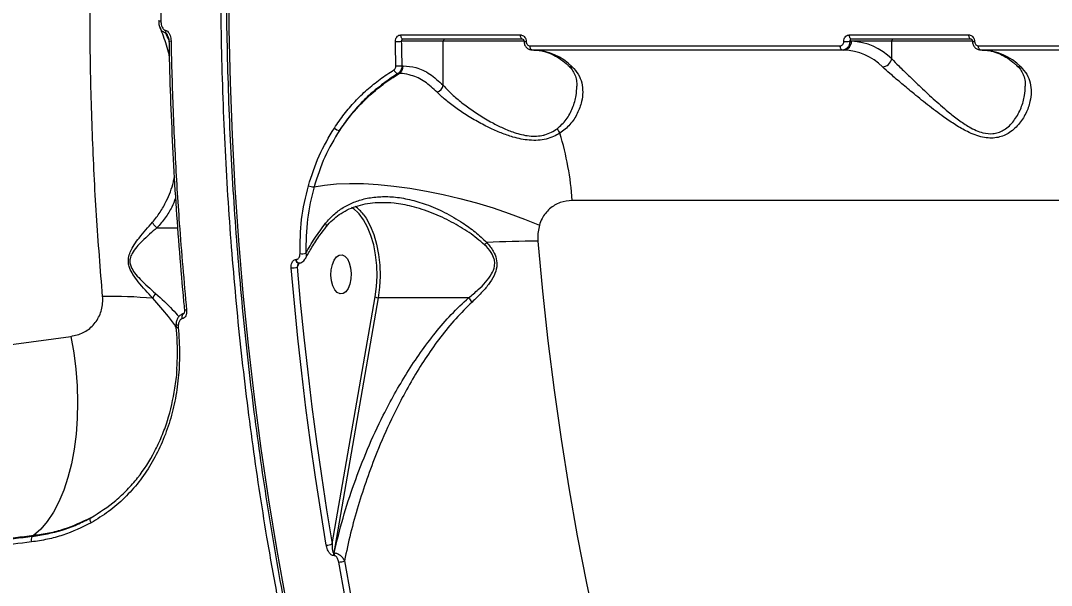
# Model space of a CAD drawing. Header units: millimetres. Extents: x -6521 to 6343, y -6174 to 4868.
# Drawn here: x -3438.6 to -3202.2, y 560.7 to 690.2 of the extents above; entities that cross this region are included whole.
import ezdxf

# ---------------------------------------------------------------- set-up
doc = ezdxf.new("R2010")
doc.units = ezdxf.units.MM
for name, color, linetype in [('DIKOM_ОБЪЕКТ', 7, 'Continuous'), ('DIKOM_РАЗМЕР_ЗОНА', 7, 'Continuous'), ('DIKOM_РАЗМЕР_ОБЪЕКТА', 7, 'Continuous')]:
    doc.layers.add(name, color=color, linetype=linetype)
doc.styles.add('style1', font='arial.ttf', dxfattribs={"width": 0.8})
doc.dimstyles.new('1-50', dxfattribs={"dimtxt": 300, "dimasz": 200, "dimexe": 100, "dimexo": 0, "dimgap": 100, "dimtad": 1, "dimtxsty": 'style1', "dimcen": 200, "dimclrd": 7, "dimclre": 7, "dimclrt": 7, "dimadec": 1, "dimazin": 2, "dimtfac": 1, "dimtmove": 0, "dimatfit": 2, "dimfxl": 0, "dimlwd": 25, "dimlwe": 18, "dimarcsym": 0})

# ---------------------------------------------------------------- blocks, each defined once
blk = doc.blocks.new('*D12')
at = {"layer": 'Defpoints', "color": 0, "transparency": 16777216}
for p in [(918.99, 3251.45), (5268.57, 3251.45), (-3684.78, -1936.75)]:
    blk.add_point(p, dxfattribs=at)
at = {"layer": 'DIKOM_РАЗМЕР_ОБЪЕКТА', "color": 7, "lineweight": 18, "transparency": 16777216}
for p, q in [((918.99, 3251.45), (5368.57, 3251.45)), ((-3684.78, -1936.75), (5368.57, -1936.75))]:
    blk.add_line(p, q, dxfattribs=at)
at = {"layer": 'DIKOM_РАЗМЕР_ОБЪЕКТА', "color": 7, "lineweight": 25, "transparency": 16777216}
blk.add_line((5268.57, -1736.75), (5268.57, 3051.45), dxfattribs=at)
at = {"layer": 'DIKOM_РАЗМЕР_ОБЪЕКТА', "color": 7, "transparency": 16777216}
for points in [[(5235.23, 3051.45), (5301.9, 3051.45), (5268.57, 3251.45)], [(5235.23, -1736.75), (5301.9, -1736.75), (5268.57, -1936.75)]]:
    blk.add_solid(points, dxfattribs=at)
at = {"layer": 'DIKOM_РАЗМЕР_ОБЪЕКТА', "color": 7, "transparency": 16777216, "insert": (5015.39, 711.25), "char_height": 300, "attachment_point": 5, "rotation": 90, "style": 'style1'}
blk.add_mtext('5150', dxfattribs=at)
blk = doc.blocks.new('*D13')
at = {"layer": 'Defpoints', "color": 0, "transparency": 16777216}
for p in [(1683.24, 4867.99), (-4359.52, -3960.36), (6242.61, -3960.36)]:
    blk.add_point(p, dxfattribs=at)
at = {"layer": 'DIKOM_РАЗМЕР_ЗОНА', "color": 7, "lineweight": 18, "transparency": 16777216}
for p, q in [((1683.24, 4867.99), (6342.61, 4867.99)), ((-4359.52, -3960.36), (6342.61, -3960.36))]:
    blk.add_line(p, q, dxfattribs=at)
at = {"layer": 'DIKOM_РАЗМЕР_ЗОНА', "color": 7, "lineweight": 25, "transparency": 16777216}
blk.add_line((6242.61, 4667.99), (6242.61, -3760.36), dxfattribs=at)
at = {"layer": 'DIKOM_РАЗМЕР_ЗОНА', "color": 7, "transparency": 16777216}
for points in [[(6209.28, 4667.99), (6275.95, 4667.99), (6242.61, 4867.99)], [(6209.28, -3760.36), (6275.95, -3760.36), (6242.61, -3960.36)]]:
    blk.add_solid(points, dxfattribs=at)
at = {"layer": 'DIKOM_РАЗМЕР_ЗОНА', "color": 7, "transparency": 16777216, "insert": (5989.44, 630.24), "char_height": 300, "attachment_point": 5, "rotation": 90, "style": 'style1'}
blk.add_mtext('8850', dxfattribs=at)

msp = doc.modelspace()

# ---------------------------------------------------------------- linework, layer by layer
at = {"layer": 'DIKOM_ОБЪЕКТ', "color": 7, "linetype": 'Continuous', "lineweight": 15}
for p, q in [((-3406.913, 690.203), (-3406.911, 690.205)), ((-3351.374, 686.93), (-3323.944, 686.93)), ((-3323.429, 685.964), (-3350.859, 685.964)), ((-3248.513, 686.93), (-3221.084, 686.93)), ((-3220.569, 685.964), (-3247.999, 685.964)), ((-3341.631, 685.464), (-3351.259, 685.464)), ((-3341.631, 675.362), (-3341.631, 685.464)), ((-3323.085, 685.464), (-3341.631, 685.464)), ((-3321.753, 684.424), (-3250.608, 684.424)), ((-3250.093, 683.464), (-3321.238, 683.464)), ((-3249.753, 683.464), (-3250.093, 683.464)), ((-3248.039, 685.464), (-3248.399, 685.464)), ((-3238.771, 685.464), (-3248.039, 685.464)), ((-3238.771, 681.414), (-3238.771, 685.464)), ((-3220.225, 685.464), (-3238.771, 685.464)), ((-3218.893, 684.424), (-3147.748, 684.424)), ((-3147.233, 683.464), (-3218.378, 683.464)), ((-3351.129, 679.851), (-3350.821, 679.851)), ((-3351.761, 678.067), (-3352.045, 678.067)), ((-3355.811, 648.432), (-3356.052, 648.44)), ((-3012.056, 648.962), (-3312.064, 648.962)), ((-3407.301, 642.663), (-3402.575, 642.663)), ((-3375.386, 635.445), (-3375.311, 635.445)), ((-3374.716, 634.633), (-3375.144, 633.651)), ((-3367.119, 570.164), (-3357.278, 626.815)), ((-3356.606, 626.652), (-3366.774, 568.123)), ((-3335.822, 626.652), (-3356.606, 626.652)), ((-3402.431, 620.283), (-3402.423, 619.78)), ((-3435.908, 571.862), (-3435.59, 572.089)), ((-3366.774, 568.123), (-3366.669, 568.123)), ((-3366.669, 567.484), (-3366.774, 567.484))]:
    msp.add_line(p, q, dxfattribs=at)
at = {"layer": 'DIKOM_ОБЪЕКТ', "color": 7, "linetype": 'Continuous', "lineweight": 15, "flags": 128}
for points in [[(-3390.932, 700.462), (-3390.826, 688.275), (-3390.538, 676.098), (-3390.068, 663.944), (-3389.416, 651.82), (-3388.584, 639.739), (-3387.571, 627.71), (-3386.379, 615.742), (-3385.009, 603.847), (-3383.461, 592.034), (-3381.738, 580.314), (-3379.84, 568.695), (-3377.769, 557.188)], [(-3350.859, 685.964), (-3350.957, 685.983), (-3351.052, 686.037), (-3351.139, 686.126), (-3351.217, 686.245), (-3351.281, 686.391), (-3351.329, 686.558), (-3351.361, 686.74), (-3351.374, 686.93)], [(-3323.429, 685.964), (-3323.528, 685.983), (-3323.622, 686.037), (-3323.71, 686.126), (-3323.787, 686.245), (-3323.851, 686.391), (-3323.9, 686.558), (-3323.931, 686.74), (-3323.944, 686.93)], [(-3247.999, 685.964), (-3248.097, 685.983), (-3248.192, 686.037), (-3248.279, 686.126), (-3248.357, 686.245), (-3248.421, 686.391), (-3248.469, 686.558), (-3248.501, 686.74), (-3248.513, 686.93)], [(-3220.569, 685.964), (-3220.668, 685.983), (-3220.762, 686.037), (-3220.85, 686.126), (-3220.927, 686.245), (-3220.991, 686.391), (-3221.04, 686.558), (-3221.071, 686.74), (-3221.084, 686.93)], [(-3352.501, 679.8), (-3352.519, 680.503), (-3352.537, 681.206), (-3352.554, 681.909), (-3352.571, 682.612), (-3352.587, 683.316), (-3352.602, 684.019), (-3352.617, 684.723), (-3352.631, 685.426)], [(-3351.259, 685.464), (-3351.245, 684.762), (-3351.23, 684.061), (-3351.215, 683.359), (-3351.199, 682.657), (-3351.183, 681.956), (-3351.166, 681.254), (-3351.148, 680.553), (-3351.129, 679.851)], [(-3321.238, 683.464), (-3321.336, 683.483), (-3321.43, 683.537), (-3321.518, 683.624), (-3321.595, 683.743), (-3321.659, 683.888), (-3321.708, 684.054), (-3321.739, 684.235), (-3321.753, 684.424)], [(-3250.093, 683.464), (-3250.191, 683.483), (-3250.285, 683.537), (-3250.373, 683.624), (-3250.45, 683.743), (-3250.514, 683.888), (-3250.563, 684.054), (-3250.594, 684.235), (-3250.608, 684.424)], [(-3218.378, 683.464), (-3218.476, 683.483), (-3218.57, 683.537), (-3218.658, 683.624), (-3218.735, 683.743), (-3218.799, 683.888), (-3218.848, 684.054), (-3218.879, 684.235), (-3218.893, 684.424)], [(-3371.285, 652.08), (-3368.855, 652.495), (-3366.14, 652.758), (-3363.166, 652.868), (-3359.962, 652.822), (-3356.562, 652.622), (-3352.998, 652.269), (-3349.304, 651.767), (-3345.519, 651.121), (-3341.678, 650.338), (-3337.821, 649.424), (-3333.985, 648.389), (-3330.208, 647.243), (-3326.527, 645.998), (-3322.978, 644.665), (-3319.597, 643.258)], [(-3361.228, 646.156), (-3362.088, 646.918), (-3362.706, 647.331)], [(-3357.278, 626.815), (-3356.962, 629.183), (-3356.835, 631.617), (-3356.901, 634.06), (-3357.158, 636.455), (-3357.6, 638.746), (-3358.216, 640.879), (-3358.993, 642.805), (-3359.912, 644.479), (-3360.952, 645.86), (-3361.228, 646.156)], [(-3359.987, 645.807), (-3359.323, 644.87), (-3358.375, 643.144), (-3357.574, 641.158), (-3356.938, 638.957), (-3356.482, 636.595), (-3356.217, 634.125), (-3356.149, 631.605), (-3356.28, 629.095), (-3356.606, 626.652)], [(-3319.95, 639.617), (-3318.888, 628.149), (-3317.647, 616.749), (-3316.227, 605.429), (-3314.63, 594.197), (-3312.857, 583.066), (-3310.91, 572.044), (-3308.791, 561.143), (-3306.502, 550.373)], [(-3367.08, 634.255), (-3366.673, 635.262), (-3366.135, 636.005), (-3365.512, 636.424), (-3364.853, 636.485), (-3364.212, 636.183), (-3363.641, 635.542), (-3363.185, 634.615), (-3362.883, 633.477), (-3362.758, 632.219), (-3362.821, 630.944), (-3363.066, 629.755), (-3363.474, 628.748), (-3364.011, 628.005), (-3364.635, 627.586), (-3365.294, 627.525), (-3365.935, 627.827), (-3366.506, 628.468), (-3366.961, 629.395), (-3367.263, 630.533), (-3367.388, 631.791), (-3367.326, 633.066), (-3367.08, 634.255)], [(-3374.878, 634.602), (-3375.016, 634.639), (-3375.15, 634.753), (-3375.262, 634.936), (-3375.343, 635.173), (-3375.386, 635.445)], [(-3374.805, 634.602), (-3374.941, 634.639), (-3375.075, 634.753), (-3375.187, 634.936), (-3375.268, 635.173), (-3375.311, 635.445)], [(-3375.144, 633.651), (-3374.421, 625.593), (-3373.618, 617.563), (-3372.734, 609.566), (-3371.77, 601.603), (-3370.726, 593.678), (-3369.603, 585.795), (-3368.4, 577.956), (-3367.119, 570.164)], [(-3374.863, 634.602), (-3374.871, 634.602), (-3374.878, 634.602)], [(-3368.466, 569.85), (-3369.75, 577.661), (-3370.955, 585.519), (-3372.081, 593.421), (-3373.128, 601.365), (-3374.094, 609.346), (-3374.98, 617.363), (-3375.785, 625.411), (-3376.509, 633.489)], [(-3401.439, 621.844), (-3401.487, 622.124), (-3401.49, 622.396), (-3401.45, 622.639), (-3401.368, 622.834), (-3401.252, 622.963), (-3401.138, 623.013)], [(-3400.509, 623.776), (-3400.669, 623.779), (-3400.802, 623.789), (-3400.905, 623.806), (-3400.973, 623.829), (-3401.004, 623.857), (-3401.005, 623.868)], [(-3402.431, 620.283), (-3402.599, 620.325), (-3402.738, 620.373), (-3402.843, 620.426), (-3402.908, 620.482), (-3402.932, 620.536), (-3402.932, 620.541)], [(-3402.922, 619.875), (-3402.92, 619.892), (-3402.919, 619.893)], [(-3606.46, 562.227), (-3594.064, 568.348), (-3581.577, 574.149), (-3569.003, 579.626), (-3556.351, 584.776), (-3543.627, 589.597), (-3530.838, 594.086), (-3517.992, 598.241), (-3505.094, 602.058), (-3492.154, 605.537), (-3479.176, 608.674), (-3466.169, 611.469), (-3453.14, 613.92), (-3440.096, 616.026), (-3427.044, 617.785)], [(-3427.044, 617.785), (-3426.394, 614.036), (-3425.921, 610.246), (-3425.629, 606.449), (-3425.521, 602.679), (-3425.598, 598.972), (-3425.86, 595.36), (-3426.303, 591.877), (-3426.925, 588.555), (-3427.718, 585.424), (-3428.677, 582.512), (-3429.792, 579.846), (-3431.052, 577.45), (-3432.448, 575.346), (-3433.965, 573.554), (-3435.59, 572.089)], [(-3422.408, 575.018), (-3422.495, 575.189), (-3422.562, 575.364), (-3422.607, 575.538), (-3422.627, 575.703), (-3422.622, 575.854), (-3422.592, 575.985), (-3422.538, 576.091), (-3422.463, 576.169)], [(-3351.446, 502.831), (-3353.506, 510.47), (-3355.485, 518.189), (-3357.382, 525.985), (-3359.196, 533.856), (-3360.926, 541.797), (-3362.572, 549.805), (-3364.133, 557.877), (-3365.608, 566.01)], [(-3364.301, 566.309), (-3362.829, 558.194), (-3361.272, 550.14), (-3359.63, 542.149), (-3357.903, 534.225), (-3356.093, 526.373), (-3354.2, 518.593), (-3352.226, 510.891), (-3350.171, 503.27)]]:
    msp.add_lwpolyline(points, dxfattribs=at)
at = {"layer": 'DIKOM_ОБЪЕКТ', "color": 7, "linetype": 'Continuous', "lineweight": 15}
for centre, radius, start, end in [((-3406.566, 694.031), 3.844, 264.82162, 272.12166), ((-3403.767, 687.765), 1.545, 173.01668, 195.93514), ((-3341.164, 685.497), 0.469, 94.74825, 184.05366), ((-3238.304, 685.497), 0.468, 94.74356, 184.05835), ((-3404.227, 688.023), 2.496, 262.22639, 273.47251), ((-3352.584, 708.379), 22.953, 269.88215, 273.30843), ((-3322.779, 687.916), 2.494, 262.24825, 273.41739), ((-3321.373, 670.351), 13.122, 44.85891, 87.92805), ((-3249.724, 708.374), 22.948, 269.8819, 273.30881), ((-3249.908, 685.332), 1.874, 274.73658, 4.05801), ((-3250.228, 670.351), 13.122, 44.8588, 87.92816), ((-3248.537, 671.695), 13.778, 44.85956, 87.92812), ((-3219.919, 687.916), 2.494, 262.24825, 273.41739), ((-3218.513, 670.351), 13.122, 44.85943, 87.92753), ((-3241.078, 681.977), 2.375, 273.65915, 346.28744), ((-3351.714, 679.327), 1.303, 198.8774, 255.2893), ((-3352.451, 696.741), 16.941, 269.83139, 274.47435), ((-3352.877, 679.794), 2.056, 302.86381, 1.58976), ((-3312.107, 680.92), 1.314, 228.28133, 271.54887), ((-3209.247, 680.92), 1.314, 228.2801, 271.5501), ((-3344.052, 676.089), 2.528, 293.80946, 343.29494), ((-3365.283, 666.908), 1.893, 225.09735, 265.19878), ((-3312.678, 666.283), 2.936, 197.16356, 220.62394), ((-3379.437, 644.501), 67.52, 3.7885, 17.11458), ((-3371.423, 654.784), 2.707, 244.70875, 272.92715), ((-3366.609, 640.746), 8.334, 37.39016, 55.08206), ((-3308.238, 615.603), 33.314, 134.67272, 135.91547), ((-3319.522, 411.816), 227.801, 90.10755, 93.05422), ((-3374.113, 641.537), 4.799, 265.45742, 281.41639), ((-3376.465, 638.958), 5.469, 269.53725, 283.9808), ((-3418.236, 515.007), 111.946, 84.90128, 90.78378), ((-3404.905, 625.211), 3.623, 138.4313, 158.98979), ((-3356.621, 628.063), 1.411, 242.24327, 270.61851), ((-3402.559, 620.428), 0.661, 236.73479, 281.81069), ((-3380.092, 109.782), 464.234, 96.92945, 98.98982), ((-3379.751, 109.841), 465.421, 96.93004, 98.98976), ((-3379.43, 109.786), 465.702, 96.92628, 98.99908), ((-3434.867, 571.067), 1.31, 142.6197, 199.66214), ((-3368.433, 572.76), 2.91, 269.36535, 296.84462), ((-3364.905, 567.803), 1.895, 170.29088, 189.68773), ((-3364.801, 567.803), 1.895, 170.29088, 189.68773), ((-3365.594, 568.954), 2.944, 269.72666, 296.03952)]:
    msp.add_arc(centre, radius, start, end, dxfattribs=at)
for points, knots in [([(-3379.777, 558.757), (-3380.557, 563.079), (-3382.657, 574.721), (-3385.557, 594.027), (-3388.308, 616.691), (-3390.421, 639.842), (-3391.874, 663.413), (-3392.64, 687.33), (-3392.705, 711.068), (-3392.085, 734.549), (-3390.809, 757.704), (-3388.859, 780.908), (-3386.21, 804.083), (-3382.856, 827.145), (-3378.871, 849.587), (-3374.282, 871.345), (-3369.131, 892.375), (-3363.335, 913.018), (-3356.885, 933.184), (-3349.788, 952.79), (-3342.202, 971.405), (-3334.162, 988.988), (-3325.717, 1005.522), (-3316.728, 1021.276), (-3307.203, 1036.16), (-3297.164, 1050.101), (-3286.831, 1062.79), (-3276.248, 1074.216), (-3265.46, 1084.387), (-3254.293, 1093.487), (-3242.763, 1101.367), (-3232.398, 1107.384), (-3225.857, 1110.185), (-3223.334, 1111.265)], [0, 0, 0, 0, 0.0192582, 0.0518831, 0.0845331, 0.117158, 0.1507304, 0.1843303, 0.2179027, 0.2505275, 0.2831775, 0.3158023, 0.3493748, 0.3829746, 0.4165471, 0.4491719, 0.4818219, 0.5144467, 0.5480192, 0.5816189, 0.6151915, 0.6478163, 0.6804662, 0.713091, 0.7466635, 0.7802633, 0.8138357, 0.8464606, 0.8791105, 0.9117353, 0.9453077, 0.9789074, 1, 1, 1, 1]), ([(-3419.767, 626.943), (-3420.267, 633.128), (-3421.267, 645.505), (-3422.183, 664.247), (-3422.668, 683.059), (-3422.679, 702.163), (-3422.197, 721.517), (-3421.202, 741.078), (-3419.706, 760.53), (-3417.65, 780.375), (-3414.983, 800.544), (-3411.665, 820.955), (-3407.739, 841.187), (-3403.192, 861.158), (-3398.024, 880.791), (-3392.354, 899.631), (-3386.216, 917.633), (-3379.651, 934.771), (-3372.545, 951.345), (-3364.899, 967.273), (-3356.726, 982.478), (-3348.214, 996.625), (-3339.392, 1009.65), (-3330.998, 1020.838), (-3325.377, 1027.251), (-3322.909, 1030.068)], [0, 0, 0, 0, 0.0398968, 0.0798414, 0.1197858, 0.1596824, 0.2012152, 0.242802, 0.2843887, 0.3259213, 0.3710794, 0.4162723, 0.4614302, 0.5079073, 0.5544224, 0.6008995, 0.6459082, 0.6909515, 0.7359603, 0.7822822, 0.828642, 0.8749639, 0.9198658, 0.9648022, 1, 1, 1, 1]), ([(-3404.259, 761.249), (-3404.66, 755.382), (-3405.46, 743.648), (-3406.17, 725.9), (-3406.548, 708.071), (-3406.465, 696.15), (-3406.424, 690.19)], [0, 0, 0, 0, 0.2490997, 0.4982, 0.7490997, 1, 1, 1, 1]), ([(-3391.417, 700.463), (-3391.41, 698.443), (-3391.39, 692.583), (-3391.232, 682.888), (-3390.889, 671.389), (-3390.382, 659.913), (-3389.714, 648.468), (-3388.884, 637.063), (-3387.893, 625.706), (-3386.742, 614.406), (-3385.431, 603.172), (-3383.962, 592.011), (-3382.336, 580.933), (-3380.554, 569.945), (-3378.617, 559.056), (-3376.527, 548.273), (-3374.285, 537.606), (-3371.893, 527.062), (-3369.352, 516.649), (-3366.665, 506.375), (-3363.834, 496.247), (-3360.861, 486.273), (-3357.747, 476.461), (-3354.496, 466.818), (-3351.109, 457.351), (-3347.589, 448.068), (-3343.939, 438.974), (-3340.162, 430.078), (-3336.26, 421.386), (-3332.236, 412.904), (-3328.093, 404.639), (-3323.834, 396.597), (-3319.462, 388.784), (-3314.981, 381.206), (-3310.395, 373.869), (-3305.705, 366.778), (-3300.916, 359.938), (-3296.031, 353.355), (-3291.055, 347.035), (-3285.99, 340.98), (-3280.84, 335.197), (-3275.61, 329.69), (-3270.303, 324.462), (-3264.924, 319.519), (-3259.476, 314.863), (-3253.963, 310.499), (-3248.39, 306.429), (-3242.761, 302.659), (-3237.081, 299.184), (-3231.351, 296.031), (-3226.733, 293.693), (-3224.012, 292.516), (-3223.23, 292.178)], [0, 0, 0, 0, 0.010755, 0.031188, 0.0516214, 0.072055, 0.0924886, 0.1129222, 0.1333561, 0.1537901, 0.1742242, 0.1946585, 0.2150932, 0.235528, 0.2559631, 0.2763984, 0.2968344, 0.3172704, 0.3377071, 0.358144, 0.3785813, 0.3990193, 0.4194576, 0.4398966, 0.460336, 0.480776, 0.5012167, 0.5216578, 0.5420995, 0.5625419, 0.5829849, 0.6034284, 0.6238725, 0.644317, 0.6647621, 0.6852075, 0.7056531, 0.7260988, 0.7465445, 0.7669898, 0.7874344, 0.8078781, 0.8283207, 0.8487615, 0.8692004, 0.8896365, 0.9100695, 0.9304986, 0.9509234, 0.9713434, 0.9917581, 1, 1, 1, 1]), ([(-3406.902, 690.203), (-3406.903, 690.097), (-3406.904, 689.633), (-3406.827, 689.075), (-3406.644, 688.681), (-3406.61, 688.608)], [0, 0, 0, 0, 0.1951495, 0.8515315, 1, 1, 1, 1]), ([(-3405.253, 687.341), (-3405.324, 687.355), (-3405.553, 687.399), (-3405.945, 687.599), (-3406.36, 688.002), (-3406.528, 688.396), (-3406.61, 688.588)], [0, 0, 0, 0, 0.1133574, 0.3674321, 0.6900265, 1, 1, 1, 1]), ([(-3406.583, 688.601), (-3406.348, 687.977), (-3405.586, 685.951), (-3404.899, 683.765), (-3404.522, 682.219), (-3404.481, 682.053)], [0, 0, 0, 0, 0.2842083, 0.9232333, 1, 1, 1, 1]), ([(-3406.424, 690.19), (-3406.389, 689.782), (-3406.338, 689.178), (-3406.024, 688.495), (-3405.74, 688.151), (-3405.485, 687.994), (-3405.344, 687.963), (-3405.301, 687.953)], [0, 0, 0, 0, 0.4385532, 0.6486911, 0.8192404, 0.9452093, 1, 1, 1, 1]), ([(-3405.301, 687.953), (-3405.254, 687.943), (-3405.103, 687.908), (-3404.831, 687.736), (-3404.518, 687.355), (-3404.177, 686.614), (-3404.116, 685.96), (-3404.076, 685.531)], [0, 0, 0, 0, 0.0555225, 0.1784036, 0.3495368, 0.5729074, 1, 1, 1, 1]), ([(-3404.597, 685.791), (-3404.599, 685.797), (-3404.816, 686.312), (-3405.036, 686.829), (-3405.253, 687.341)], [0, 0, 0, 0, 0.0111805, 1, 1, 1, 1]), ([(-3404.793, 686.669), (-3404.829, 686.754), (-3404.905, 686.934), (-3405.039, 687.152), (-3405.166, 687.3), (-3405.235, 687.333), (-3405.253, 687.341)], [0, 0, 0, 0, 0.3393401, 0.7189181, 0.9265809, 1, 1, 1, 1]), ([(-3404.789, 686.671), (-3404.785, 686.663), (-3404.717, 686.531), (-3404.61, 686.151), (-3404.586, 685.774), (-3404.571, 685.547)], [0, 0, 0, 0, 0.0243215, 0.4120542, 1, 1, 1, 1]), ([(-3352.631, 685.426), (-3352.627, 685.537), (-3352.617, 685.817), (-3352.47, 686.24), (-3352.187, 686.621), (-3351.806, 686.88), (-3351.518, 686.913), (-3351.374, 686.93)], [0, 0, 0, 0, 0.1418692, 0.356737, 0.5713254, 0.785717, 1, 1, 1, 1]), ([(-3350.859, 685.964), (-3350.907, 685.959), (-3351.002, 685.948), (-3351.126, 685.861), (-3351.216, 685.735), (-3351.26, 685.594), (-3351.259, 685.501), (-3351.259, 685.464)], [0, 0, 0, 0, 0.2140216, 0.4280882, 0.6427516, 0.8578751, 1, 1, 1, 1]), ([(-3323.944, 686.93), (-3323.85, 686.922), (-3323.611, 686.904), (-3323.246, 686.724), (-3322.913, 686.384), (-3322.683, 685.933), (-3322.648, 685.595), (-3322.63, 685.426)], [0, 0, 0, 0, 0.140642, 0.3551061, 0.5698624, 0.7848875, 1, 1, 1, 1]), ([(-3323.403, 685.951), (-3323.386, 685.952), (-3323.358, 685.953), (-3323.256, 685.866), (-3323.179, 685.744), (-3323.126, 685.59), (-3323.11, 685.44), (-3323.12, 685.355), (-3323.123, 685.324)], [0, 0, 0, 0, 0.2755656, 0.4590017, 0.6094695, 0.7621873, 0.9132932, 1, 1, 1, 1]), ([(-3249.771, 685.426), (-3249.767, 685.537), (-3249.757, 685.817), (-3249.61, 686.24), (-3249.327, 686.621), (-3248.946, 686.88), (-3248.658, 686.913), (-3248.513, 686.93)], [0, 0, 0, 0, 0.1418619, 0.3567215, 0.5713158, 0.7856992, 1, 1, 1, 1]), ([(-3247.999, 685.964), (-3248.047, 685.959), (-3248.142, 685.948), (-3248.266, 685.862), (-3248.356, 685.735), (-3248.399, 685.594), (-3248.399, 685.501), (-3248.399, 685.464)], [0, 0, 0, 0, 0.2140067, 0.4281884, 0.6427968, 0.8579053, 1, 1, 1, 1]), ([(-3221.084, 686.93), (-3220.989, 686.922), (-3220.75, 686.904), (-3220.386, 686.724), (-3220.053, 686.384), (-3219.823, 685.933), (-3219.788, 685.595), (-3219.77, 685.426)], [0, 0, 0, 0, 0.1406205, 0.3551052, 0.5698618, 0.7848872, 1, 1, 1, 1]), ([(-3220.543, 685.951), (-3220.526, 685.952), (-3220.498, 685.953), (-3220.396, 685.866), (-3220.319, 685.744), (-3220.266, 685.59), (-3220.25, 685.44), (-3220.26, 685.355), (-3220.263, 685.324)], [0, 0, 0, 0, 0.2755669, 0.4589961, 0.6094582, 0.7621702, 0.9132738, 1, 1, 1, 1]), ([(-3404.547, 685.551), (-3404.534, 684.651), (-3404.466, 679.901), (-3404.182, 671.321), (-3403.688, 659.835), (-3403.022, 648.412), (-3402.185, 637.048), (-3401.504, 628.867), (-3401.055, 624.49), (-3400.992, 623.869)], [0, 0, 0, 0, 0.043454, 0.2294735, 0.4150582, 0.5999944, 0.7844991, 0.9694062, 1, 1, 1, 1]), ([(-3404.076, 685.531), (-3404.062, 684.865), (-3403.995, 681.534), (-3403.762, 672.874), (-3403.205, 659.572), (-3402.166, 642.284), (-3401.102, 630.4), (-3400.509, 623.776)], [0, 0, 0, 0, 0.0321566, 0.1607918, 0.4182835, 0.6757755, 1, 1, 1, 1]), ([(-3323.101, 685.445), (-3323.104, 685.387), (-3323.118, 685.073), (-3322.924, 684.503), (-3322.473, 683.894), (-3321.859, 683.547), (-3321.367, 683.421), (-3321.114, 683.482), (-3321.07, 683.492)], [0, 0, 0, 0, 0.0539315, 0.2916929, 0.5387785, 0.751454, 0.9573127, 1, 1, 1, 1]), ([(-3322.63, 685.426), (-3322.619, 685.313), (-3322.595, 685.088), (-3322.441, 684.787), (-3322.219, 684.561), (-3321.975, 684.441), (-3321.816, 684.429), (-3321.753, 684.424)], [0, 0, 0, 0, 0.2151128, 0.430151, 0.6450019, 0.8594622, 1, 1, 1, 1]), ([(-3320.898, 683.464), (-3320.629, 683.457), (-3319.793, 683.435), (-3318.395, 683.171), (-3316.71, 682.553), (-3315.054, 681.623), (-3313.816, 680.692), (-3313.137, 680.08), (-3312.985, 679.943)], [0, 0, 0, 0, 0.1027325, 0.3181941, 0.5309234, 0.7384711, 0.9415045, 1, 1, 1, 1]), ([(-3250.608, 684.424), (-3250.512, 684.435), (-3250.319, 684.457), (-3250.066, 684.63), (-3249.878, 684.884), (-3249.781, 685.166), (-3249.774, 685.352), (-3249.771, 685.426)], [0, 0, 0, 0, 0.2142351, 0.4285988, 0.6431864, 0.8580829, 1, 1, 1, 1]), ([(-3248.399, 685.464), (-3248.406, 685.316), (-3248.423, 684.944), (-3248.624, 684.382), (-3249.006, 683.875), (-3249.516, 683.531), (-3249.901, 683.486), (-3250.093, 683.464)], [0, 0, 0, 0, 0.1417091, 0.3564049, 0.5709557, 0.7854546, 1, 1, 1, 1]), ([(-3220.241, 685.445), (-3220.244, 685.387), (-3220.258, 685.073), (-3220.064, 684.503), (-3219.613, 683.894), (-3218.999, 683.547), (-3218.507, 683.421), (-3218.254, 683.482), (-3218.21, 683.492)], [0, 0, 0, 0, 0.0539323, 0.2916924, 0.5387655, 0.7514554, 0.9573129, 1, 1, 1, 1]), ([(-3219.77, 685.426), (-3219.758, 685.313), (-3219.735, 685.088), (-3219.581, 684.787), (-3219.359, 684.561), (-3219.115, 684.441), (-3218.956, 684.429), (-3218.893, 684.424)], [0, 0, 0, 0, 0.2151056, 0.4301533, 0.6449446, 0.8594282, 1, 1, 1, 1]), ([(-3218.038, 683.464), (-3217.768, 683.457), (-3216.933, 683.435), (-3215.535, 683.171), (-3213.85, 682.553), (-3212.194, 681.623), (-3210.956, 680.692), (-3210.277, 680.08), (-3210.125, 679.943)], [0, 0, 0, 0, 0.1027327, 0.3181931, 0.5309243, 0.7384667, 0.941499, 1, 1, 1, 1]), ([(-3238.771, 681.414), (-3238.253, 680.89), (-3237.124, 679.746), (-3234.974, 677.661), (-3232.328, 675.139), (-3229.299, 672.295), (-3226.269, 669.624), (-3223.506, 667.414), (-3221.351, 665.965), (-3219.45, 664.987), (-3217.619, 664.334), (-3216.106, 664.192), (-3214.759, 664.384), (-3213.745, 664.714), (-3212.126, 665.658), (-3210.435, 667.504), (-3209.027, 670.174), (-3208.254, 672.811), (-3208.178, 674.44), (-3208.146, 675.138)], [0, 0, 0, 0, 0.0614206, 0.1340488, 0.2067606, 0.2950238, 0.3832849, 0.4411997, 0.4989709, 0.5334509, 0.567845, 0.6177933, 0.6310975, 0.6627449, 0.6944602, 0.7713961, 0.854436, 0.9375905, 1, 1, 1, 1]), ([(-3366.62, 665.567), (-3365.882, 666.639), (-3364.409, 668.783), (-3361.89, 671.701), (-3359.144, 674.393), (-3356.172, 676.838), (-3354.022, 678.216), (-3352.946, 678.906)], [0, 0, 0, 0, 0.1978358, 0.3955009, 0.59317, 0.7965866, 1, 1, 1, 1]), ([(-3352.946, 678.906), (-3352.866, 678.966), (-3352.706, 679.088), (-3352.553, 679.378), (-3352.5, 679.627), (-3352.501, 679.77), (-3352.501, 679.8)], [0, 0, 0, 0, 0.3057105, 0.611588, 0.9179801, 1, 1, 1, 1]), ([(-3351.129, 679.851), (-3351.13, 679.791), (-3351.133, 679.507), (-3351.244, 679.009), (-3351.559, 678.431), (-3351.883, 678.189), (-3352.045, 678.067)], [0, 0, 0, 0, 0.0818863, 0.3880517, 0.6939954, 1, 1, 1, 1]), ([(-3350.821, 679.851), (-3349.843, 679.764), (-3347.776, 679.579), (-3344.648, 678.121), (-3342.646, 676.291), (-3341.631, 675.362)], [0, 0, 0, 0, 0.3069748, 0.6484721, 1, 1, 1, 1]), ([(-3312.071, 679.607), (-3311.564, 679.051), (-3310.549, 677.94), (-3309.804, 675.963), (-3309.574, 673.842), (-3309.877, 671.462), (-3310.805, 668.896), (-3312.397, 666.301), (-3314.089, 664.999), (-3314.906, 664.371)], [0, 0, 0, 0, 0.1316609, 0.2634916, 0.395141, 0.526878, 0.6882994, 0.8495366, 1, 1, 1, 1]), ([(-3313.004, 679.936), (-3312.938, 679.883), (-3312.535, 679.558), (-3312.011, 678.851), (-3311.413, 677.772), (-3311.051, 676.552), (-3311.017, 675.623), (-3311.001, 675.176)], [0, 0, 0, 0, 0.0417133, 0.2553997, 0.4971388, 0.7575518, 1, 1, 1, 1]), ([(-3209.211, 679.607), (-3208.704, 679.051), (-3207.689, 677.94), (-3206.944, 675.963), (-3206.714, 673.841), (-3207.02, 671.465), (-3207.934, 668.885), (-3209.589, 666.326), (-3211.833, 664.291), (-3214.228, 663.339), (-3216.289, 663.221), (-3217.96, 663.433), (-3219.689, 663.956), (-3221.79, 664.877), (-3224.186, 666.256), (-3227.247, 668.357), (-3230.599, 670.91), (-3233.938, 673.628), (-3236.832, 676.036), (-3239.168, 678.025), (-3240.373, 679.108), (-3240.927, 679.607)], [0, 0, 0, 0, 0.0554757, 0.1110244, 0.1664981, 0.2220057, 0.2900242, 0.3579637, 0.4226758, 0.477408, 0.5052478, 0.5330942, 0.5627098, 0.5923748, 0.6404304, 0.6885818, 0.7603258, 0.8320619, 0.8910001, 0.9498669, 1, 1, 1, 1]), ([(-3210.153, 679.934), (-3210.037, 679.836), (-3209.591, 679.46), (-3209.04, 678.688), (-3208.482, 677.582), (-3208.165, 676.396), (-3208.157, 675.523), (-3208.154, 675.141)], [0, 0, 0, 0, 0.0753055, 0.2908687, 0.5346814, 0.7963836, 1, 1, 1, 1]), ([(-3365.442, 665.021), (-3364.443, 666.393), (-3362.435, 669.152), (-3359.048, 672.644), (-3355.498, 675.677), (-3353.011, 677.268), (-3351.761, 678.067)], [0, 0, 0, 0, 0.2598486, 0.5228389, 0.7602251, 1, 1, 1, 1]), ([(-3352.045, 678.067), (-3354.069, 676.706), (-3357.135, 674.644), (-3360.733, 671.097), (-3363.256, 668.199), (-3364.72, 666.071), (-3365.442, 665.021)], [0, 0, 0, 0, 0.3951705, 0.5986694, 0.8021702, 1, 1, 1, 1]), ([(-3343.032, 673.776), (-3343.966, 674.644), (-3345.861, 676.406), (-3348.591, 677.642), (-3350.58, 678.038), (-3351.512, 678.061), (-3351.761, 678.067)], [0, 0, 0, 0, 0.3414967, 0.6929982, 0.9180124, 1, 1, 1, 1]), ([(-3314.906, 664.371), (-3315.378, 664.101), (-3316.331, 663.556), (-3318.016, 662.998), (-3319.895, 662.704), (-3322.438, 662.736), (-3325.338, 663.337), (-3328.402, 664.416), (-3331.282, 665.695), (-3334.251, 667.263), (-3337.158, 669.038), (-3339.762, 670.869), (-3341.709, 672.455), (-3342.669, 673.413), (-3343.032, 673.776)], [0, 0, 0, 0, 0.0603682, 0.1220443, 0.1825851, 0.2452041, 0.3548657, 0.4358138, 0.5191046, 0.6213432, 0.7266008, 0.829721, 0.935581, 1, 1, 1, 1]), ([(-3341.631, 675.362), (-3341.289, 674.983), (-3340.399, 673.994), (-3338.577, 672.333), (-3336.167, 670.433), (-3333.433, 668.553), (-3330.69, 666.914), (-3327.98, 665.544), (-3325.143, 664.393), (-3322.486, 663.746), (-3320.21, 663.68), (-3319.041, 663.852), (-3317.902, 664.145), (-3316.788, 664.561), (-3315.922, 665.128), (-3315.483, 665.416)], [0, 0, 0, 0, 0.0653914, 0.1703666, 0.2779417, 0.3818112, 0.4884118, 0.5695634, 0.6527961, 0.7604206, 0.8151645, 0.8718852, 0.8800456, 0.9391991, 1, 1, 1, 1]), ([(-3315.483, 665.416), (-3314.761, 666.08), (-3313.244, 667.476), (-3311.898, 670.187), (-3311.109, 672.824), (-3311.034, 674.47), (-3311.002, 675.184)], [0, 0, 0, 0, 0.2469107, 0.518841, 0.7911464, 1, 1, 1, 1]), ([(-3372.58, 652.336), (-3371.834, 654.658), (-3370.325, 659.358), (-3367.864, 663.481), (-3366.62, 665.567)], [0, 0, 0, 0, 0.4941731, 1, 1, 1, 1]), ([(-3365.442, 665.021), (-3366.635, 663.03), (-3369.05, 659.001), (-3370.534, 654.405), (-3371.285, 652.08)], [0, 0, 0, 0, 0.4941652, 1, 1, 1, 1]), ([(-3408.341, 643.959), (-3407.725, 644.71), (-3406.492, 646.212), (-3404.861, 649.304), (-3403.764, 651.948), (-3403.39, 653.842), (-3403.328, 654.155)], [0, 0, 0, 0, 0.2549645, 0.5100847, 0.9188818, 1, 1, 1, 1]), ([(-3374.493, 636.754), (-3374.463, 639.381), (-3374.404, 644.701), (-3373.193, 649.77), (-3372.58, 652.336)], [0, 0, 0, 0, 0.493793, 1, 1, 1, 1]), ([(-3371.285, 652.08), (-3371.874, 649.633), (-3373.066, 644.676), (-3373.13, 639.469), (-3373.163, 636.833)], [0, 0, 0, 0, 0.4937359, 1, 1, 1, 1]), ([(-3403.053, 649.442), (-3403.323, 648.769), (-3403.956, 647.186), (-3405.344, 644.89), (-3406.647, 643.408), (-3407.301, 642.663)], [0, 0, 0, 0, 0.2689847, 0.6328317, 1, 1, 1, 1]), ([(-3368.635, 643.721), (-3368.037, 644.399), (-3366.825, 645.772), (-3364.62, 647.374), (-3362.16, 648.618), (-3359.389, 649.468), (-3356.344, 649.884), (-3352.95, 649.825), (-3349.325, 649.24), (-3345.373, 648.058), (-3341.276, 646.276), (-3337.524, 644.09), (-3334.258, 641.779), (-3332.53, 640.126), (-3331.66, 639.294)], [0, 0, 0, 0, 0.0668895, 0.1355752, 0.2055393, 0.2771144, 0.3560557, 0.4367292, 0.5280166, 0.6212592, 0.7279977, 0.8370985, 0.9179827, 1, 1, 1, 1]), ([(-3368.483, 642.897), (-3368.467, 642.92), (-3368.056, 643.505), (-3367.061, 644.466), (-3365.483, 645.763), (-3363.686, 646.823), (-3361.705, 647.646), (-3359.547, 648.198), (-3357.648, 648.481), (-3356.452, 648.472), (-3356.048, 648.469)], [0, 0, 0, 0, 0.005651, 0.1459794, 0.2900231, 0.4403141, 0.5946019, 0.7528008, 0.9165909, 1, 1, 1, 1]), ([(-3332.168, 638.78), (-3333.332, 639.752), (-3335.687, 641.717), (-3339.773, 644.098), (-3344.168, 646.167), (-3348.61, 647.604), (-3352.539, 648.413), (-3354.847, 648.427), (-3355.811, 648.432)], [0, 0, 0, 0, 0.1717308, 0.3474334, 0.5328089, 0.7223114, 0.8838704, 1, 1, 1, 1]), ([(-3312.064, 648.962), (-3313.012, 648.865), (-3314.888, 648.673), (-3317.307, 647.157), (-3318.882, 645.232), (-3319.409, 643.778), (-3319.597, 643.258)], [0, 0, 0, 0, 0.2885643, 0.5716276, 0.8470381, 1, 1, 1, 1]), ([(-3408.287, 626.51), (-3409.403, 627.731), (-3410.946, 629.419), (-3412.761, 631.846), (-3413.558, 633.321), (-3413.89, 634.641), (-3413.859, 635.899), (-3413.391, 637.351), (-3412.51, 638.854), (-3410.75, 641.25), (-3409.363, 642.81), (-3408.341, 643.959)], [0, 0, 0, 0, 0.2311292, 0.319685, 0.3914248, 0.4367163, 0.4822462, 0.5456925, 0.6388388, 0.7342151, 1, 1, 1, 1]), ([(-3407.313, 642.666), (-3407.527, 642.853), (-3407.92, 643.196), (-3408.215, 643.676), (-3408.324, 643.92), (-3408.341, 643.959)], [0, 0, 0, 0, 0.4994734, 0.9205323, 1, 1, 1, 1]), ([(-3373.163, 636.833), (-3372.504, 637.993), (-3371.178, 640.325), (-3369.485, 642.585), (-3368.635, 643.721)], [0, 0, 0, 0, 0.4973158, 1, 1, 1, 1]), ([(-3368.502, 642.91), (-3368.465, 642.969), (-3368.38, 643.1), (-3368.458, 643.392), (-3368.571, 643.616), (-3368.625, 643.705), (-3368.635, 643.721)], [0, 0, 0, 0, 0.3372302, 0.7498353, 0.9541102, 1, 1, 1, 1]), ([(-3319.597, 643.258), (-3319.8, 642.278), (-3320.023, 641.195), (-3319.975, 639.953), (-3319.958, 639.731), (-3319.95, 639.617)], [0, 0, 0, 0, 0.8217678, 0.9078695, 1, 1, 1, 1]), ([(-3407.313, 642.666), (-3407.315, 642.665), (-3408.435, 641.749), (-3409.989, 640.342), (-3411.969, 638.324), (-3412.932, 637.029), (-3413.489, 635.763), (-3413.551, 634.647), (-3413.203, 633.48), (-3412.36, 632.209), (-3410.434, 630.106), (-3408.804, 628.665), (-3407.616, 627.615)], [0, 0, 0, 0, 0.0003209, 0.2742169, 0.3691421, 0.4635442, 0.5235462, 0.564866, 0.6061833, 0.6747274, 0.7630168, 1, 1, 1, 1]), ([(-3407.301, 642.663), (-3407.303, 642.663), (-3407.306, 642.663), (-3407.31, 642.664), (-3407.313, 642.666), (-3407.313, 642.666)], [0, 0, 0, 0, 0.3957211, 0.7862619, 1, 1, 1, 1]), ([(-3373.27, 635.593), (-3372.785, 636.47), (-3371.781, 638.283), (-3370.16, 640.728), (-3368.956, 642.265), (-3368.461, 642.896)], [0, 0, 0, 0, 0.3552224, 0.7349969, 1, 1, 1, 1]), ([(-3335.822, 626.652), (-3335.071, 627.262), (-3333.699, 628.377), (-3331.887, 630.151), (-3330.556, 631.9), (-3329.833, 633.62), (-3329.817, 634.831), (-3330.043, 635.915), (-3330.686, 637.265), (-3331.622, 638.222), (-3332.168, 638.78)], [0, 0, 0, 0, 0.1920686, 0.3511819, 0.5094879, 0.6344362, 0.7186506, 0.7420921, 0.8495984, 1, 1, 1, 1]), ([(-3331.66, 639.294), (-3331.12, 638.655), (-3330.181, 637.543), (-3329.365, 635.596), (-3329.278, 633.625), (-3329.972, 631.591), (-3331.247, 629.618), (-3332.968, 627.602), (-3334.312, 626.334), (-3335.035, 625.652)], [0, 0, 0, 0, 0.1507915, 0.262545, 0.3758324, 0.5043725, 0.658112, 0.8160051, 1, 1, 1, 1]), ([(-3375.311, 635.445), (-3375.257, 635.45), (-3375.118, 635.462), (-3374.9, 635.587), (-3374.678, 635.853), (-3374.515, 636.259), (-3374.5, 636.588), (-3374.493, 636.754)], [0, 0, 0, 0, 0.1033885, 0.2624329, 0.4611438, 0.7281905, 1, 1, 1, 1]), ([(-3373.163, 636.833), (-3373.128, 636.595), (-3373.06, 636.141), (-3373.216, 635.776), (-3373.29, 635.602)], [0, 0, 0, 0, 0.525419, 1, 1, 1, 1]), ([(-3376.509, 633.489), (-3376.514, 633.694), (-3376.525, 634.137), (-3376.356, 634.729), (-3376.069, 635.155), (-3375.741, 635.4), (-3375.504, 635.43), (-3375.386, 635.445)], [0, 0, 0, 0, 0.2267712, 0.4919832, 0.6959416, 0.8477093, 1, 1, 1, 1]), ([(-3374.907, 634.454), (-3374.959, 634.322), (-3375.064, 634.058), (-3375.117, 633.787), (-3375.144, 633.651)], [0, 0, 0, 0, 0.4999395, 1, 1, 1, 1]), ([(-3374.908, 634.454), (-3374.906, 634.461), (-3374.889, 634.519), (-3374.842, 634.581), (-3374.803, 634.621), (-3374.809, 634.617), (-3374.81, 634.616)], [0, 0, 0, 0, 0.0537412, 0.4864737, 0.8428685, 1, 1, 1, 1]), ([(-3374.805, 634.623), (-3374.636, 634.63), (-3374.279, 634.645), (-3373.803, 634.928), (-3373.459, 635.259), (-3373.339, 635.519), (-3373.298, 635.609)], [0, 0, 0, 0, 0.2600951, 0.552392, 0.8457254, 1, 1, 1, 1]), ([(-3427.044, 617.785), (-3426.075, 618), (-3424.159, 618.427), (-3421.823, 620.237), (-3420.229, 622.715), (-3419.678, 625.12), (-3419.748, 626.547), (-3419.767, 626.943)], [0, 0, 0, 0, 0.2385234, 0.4713392, 0.6968065, 0.9159906, 1, 1, 1, 1]), ([(-3402.88, 619.897), (-3403.449, 620.703), (-3404.899, 622.757), (-3407.006, 625.091), (-3408.287, 626.51)], [0, 0, 0, 0, 0.3922196, 1, 1, 1, 1]), ([(-3407.616, 627.615), (-3406.258, 626.37), (-3404.238, 624.519), (-3402.756, 622.86), (-3402.271, 622.316)], [0, 0, 0, 0, 0.6725013, 1, 1, 1, 1]), ([(-3366.669, 568.123), (-3366.024, 570.781), (-3364.734, 576.097), (-3362.143, 584.048), (-3359.078, 591.944), (-3355.128, 600.481), (-3351.007, 607.877), (-3346.89, 614.114), (-3343.513, 618.606), (-3339.872, 622.875), (-3337.172, 625.387), (-3335.815, 626.65)], [0, 0, 0, 0, 0.1245755, 0.2491547, 0.3764159, 0.5036642, 0.6677214, 0.7510842, 0.8344258, 0.9167824, 1, 1, 1, 1]), ([(-3335.815, 626.65), (-3335.816, 626.65), (-3335.817, 626.652), (-3335.819, 626.652), (-3335.821, 626.652), (-3335.822, 626.652)], [0, 0, 0, 0, 0.2906682, 0.6822137, 1, 1, 1, 1]), ([(-3335.815, 626.65), (-3335.702, 626.489), (-3335.497, 626.195), (-3335.209, 625.849), (-3335.062, 625.683), (-3335.035, 625.652)], [0, 0, 0, 0, 0.499426, 0.9072674, 1, 1, 1, 1]), ([(-3335.035, 625.652), (-3336.31, 624.402), (-3338.876, 621.886), (-3342.302, 617.648), (-3345.473, 613.2), (-3349.368, 606.985), (-3353.251, 599.63), (-3356.71, 591.713), (-3359.21, 585.064), (-3361.211, 578.884), (-3362.95, 572.629), (-3363.851, 568.415), (-3364.301, 566.309)], [0, 0, 0, 0, 0.0803023, 0.161566, 0.2421427, 0.3227388, 0.4866049, 0.6103979, 0.7072096, 0.8040247, 0.9020133, 1, 1, 1, 1]), ([(-3401.137, 623.012), (-3401.14, 623.012), (-3401.374, 623.001), (-3401.799, 622.771), (-3402.325, 622.318), (-3402.697, 621.667), (-3402.902, 621.056), (-3402.904, 620.656), (-3402.904, 620.539)], [0, 0, 0, 0, 0.0033094, 0.2132273, 0.4209547, 0.6437246, 0.8958019, 1, 1, 1, 1]), ([(-3401.439, 621.844), (-3401.563, 621.801), (-3401.809, 621.714), (-3402.128, 621.361), (-3402.357, 620.877), (-3402.408, 620.471), (-3402.431, 620.283)], [0, 0, 0, 0, 0.2096838, 0.418184, 0.7298519, 1, 1, 1, 1]), ([(-3400.509, 623.776), (-3400.504, 623.706), (-3400.479, 623.371), (-3400.542, 622.832), (-3400.779, 622.303), (-3401.082, 621.968), (-3401.32, 621.885), (-3401.439, 621.844)], [0, 0, 0, 0, 0.0843609, 0.4026679, 0.6518341, 0.8255252, 1, 1, 1, 1]), ([(-3401.022, 623.866), (-3401.01, 623.758), (-3400.983, 623.525), (-3401.046, 623.244), (-3401.122, 623.067), (-3401.178, 623), (-3401.176, 623.002), (-3401.176, 623.002)], [0, 0, 0, 0, 0.2676637, 0.580853, 0.775442, 0.9137577, 1, 1, 1, 1]), ([(-3402.423, 619.78), (-3402.284, 617.756), (-3402.015, 613.864), (-3402.336, 608.204), (-3403.128, 602.858), (-3404.444, 597.731), (-3406.28, 592.897), (-3408.608, 588.406), (-3411.403, 584.312), (-3414.662, 580.692), (-3418.304, 577.519), (-3421.041, 575.851), (-3422.408, 575.018)], [0, 0, 0, 0, 0.107083, 0.2059732, 0.3051844, 0.4040767, 0.5033374, 0.6029168, 0.7021779, 0.8013473, 0.9008322, 1, 1, 1, 1]), ([(-3402.983, 619.885), (-3402.949, 619.601), (-3402.762, 618.017), (-3402.681, 615.14), (-3402.67, 612.184), (-3402.817, 610.555), (-3402.85, 610.19)], [0, 0, 0, 0, 0.0870256, 0.4848871, 0.8847793, 1, 1, 1, 1]), ([(-3402.917, 620.708), (-3402.933, 620.557), (-3402.962, 620.281), (-3402.912, 620.004), (-3402.889, 619.878)], [0, 0, 0, 0, 0.5485684, 1, 1, 1, 1]), ([(-3422.463, 576.169), (-3420.495, 577.405), (-3417.514, 579.278), (-3414.082, 582.556), (-3410.942, 586.154), (-3408.293, 590.266), (-3406.182, 594.786), (-3404.436, 599.544), (-3403.306, 604.642), (-3402.758, 608.657), (-3402.703, 610.117), (-3402.7, 610.208)], [0, 0, 0, 0, 0.1785248, 0.2704571, 0.3623912, 0.5408717, 0.6328063, 0.7247414, 0.902393, 0.993917, 1, 1, 1, 1]), ([(-3422.408, 575.018), (-3424.523, 573.992), (-3427.726, 572.438), (-3432.409, 571.182), (-3434.87, 570.811), (-3436.1, 570.626)], [0, 0, 0, 0, 0.4927633, 0.7463798, 1, 1, 1, 1]), ([(-3435.908, 571.862), (-3433.573, 572.27), (-3430.037, 572.888), (-3425.622, 574.542), (-3423.516, 575.627), (-3422.463, 576.169)], [0, 0, 0, 0, 0.4928115, 0.7464066, 1, 1, 1, 1]), ([(-3422.463, 576.169), (-3424.492, 575.198), (-3427.565, 573.727), (-3432.055, 572.573), (-3434.412, 572.25), (-3435.59, 572.089)], [0, 0, 0, 0, 0.4927858, 0.7463898, 1, 1, 1, 1]), ([(-3366.774, 567.484), (-3366.86, 567.493), (-3367.051, 567.513), (-3367.383, 567.701), (-3367.744, 568.059), (-3368.164, 568.731), (-3368.378, 569.368), (-3368.456, 569.797), (-3368.466, 569.85)], [0, 0, 0, 0, 0.0927801, 0.2061693, 0.3692805, 0.5724084, 0.9471618, 1, 1, 1, 1]), ([(-3367.119, 570.164), (-3367.125, 569.798), (-3367.132, 569.272), (-3367.048, 568.648), (-3366.968, 568.34), (-3366.884, 568.182), (-3366.821, 568.132), (-3366.791, 568.123), (-3366.776, 568.123), (-3366.774, 568.123)], [0, 0, 0, 0, 0.5028826, 0.721962, 0.8722465, 0.9515197, 0.9757867, 0.9961844, 1, 1, 1, 1]), ([(-3366.669, 568.123), (-3366.561, 568.113), (-3366.324, 568.092), (-3365.901, 567.949), (-3365.424, 567.683), (-3364.891, 567.234), (-3364.513, 566.749), (-3364.351, 566.412), (-3364.301, 566.309)], [0, 0, 0, 0, 0.1132912, 0.247094, 0.4204111, 0.6073591, 0.8801307, 1, 1, 1, 1]), ([(-3365.608, 566.01), (-3365.677, 566.286), (-3365.776, 566.685), (-3366.063, 567.132), (-3366.284, 567.35), (-3366.494, 567.466), (-3366.615, 567.478), (-3366.669, 567.484)], [0, 0, 0, 0, 0.4370978, 0.6288541, 0.7908835, 0.9060688, 1, 1, 1, 1])]:
    msp.add_open_spline(points, degree=3, knots=knots, dxfattribs=at)

# ---------------------------------------------------------------- dimensions: what is measured, and where the dimension line sits
at = {"layer": 'DIKOM_РАЗМЕР_ЗОНА'}
dim = msp.add_linear_dim(base=(6242.612, -3960.361), p1=(1683.243, 4867.991), p2=(-4359.523, -3960.361), angle=90, text='8850', dimstyle='1-50', dxfattribs=at)
dim.commit()
dim.dimension.update_dxf_attribs({"geometry": '*D13', "text_midpoint": (6242.612, 630.237), "dimtype": 160})
at = {"layer": 'DIKOM_РАЗМЕР_ОБЪЕКТА'}
dim = msp.add_linear_dim(base=(5268.566, 3251.455), p1=(-3684.783, -1936.746), p2=(918.989, 3251.455), angle=90, text='5150', dimstyle='1-50', dxfattribs=at)
dim.commit()
dim.dimension.update_dxf_attribs({"geometry": '*D12', "text_midpoint": (5268.566, 711.247), "dimtype": 160})

doc.saveas('drawing.dxf')
